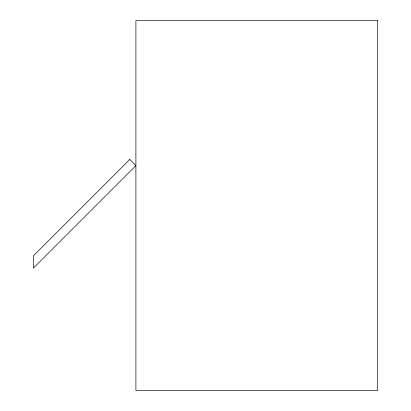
<?xml version="1.0" encoding="UTF-8"?>
<svg xmlns="http://www.w3.org/2000/svg" width="411" height="411" viewBox="0 0 411 411"><rect width="100%" height="100%" fill="white"/><g stroke="black" fill="none" stroke-linecap="round" stroke-linejoin="round"><path stroke-width="0.62" d="M129.748 159.453L33.332 255.873L33.332 268.183L135.902 165.607L129.748 159.453M377.668 20.55L135.902 20.55L135.902 390.45L377.668 390.45L377.668 20.55"/></g></svg>
